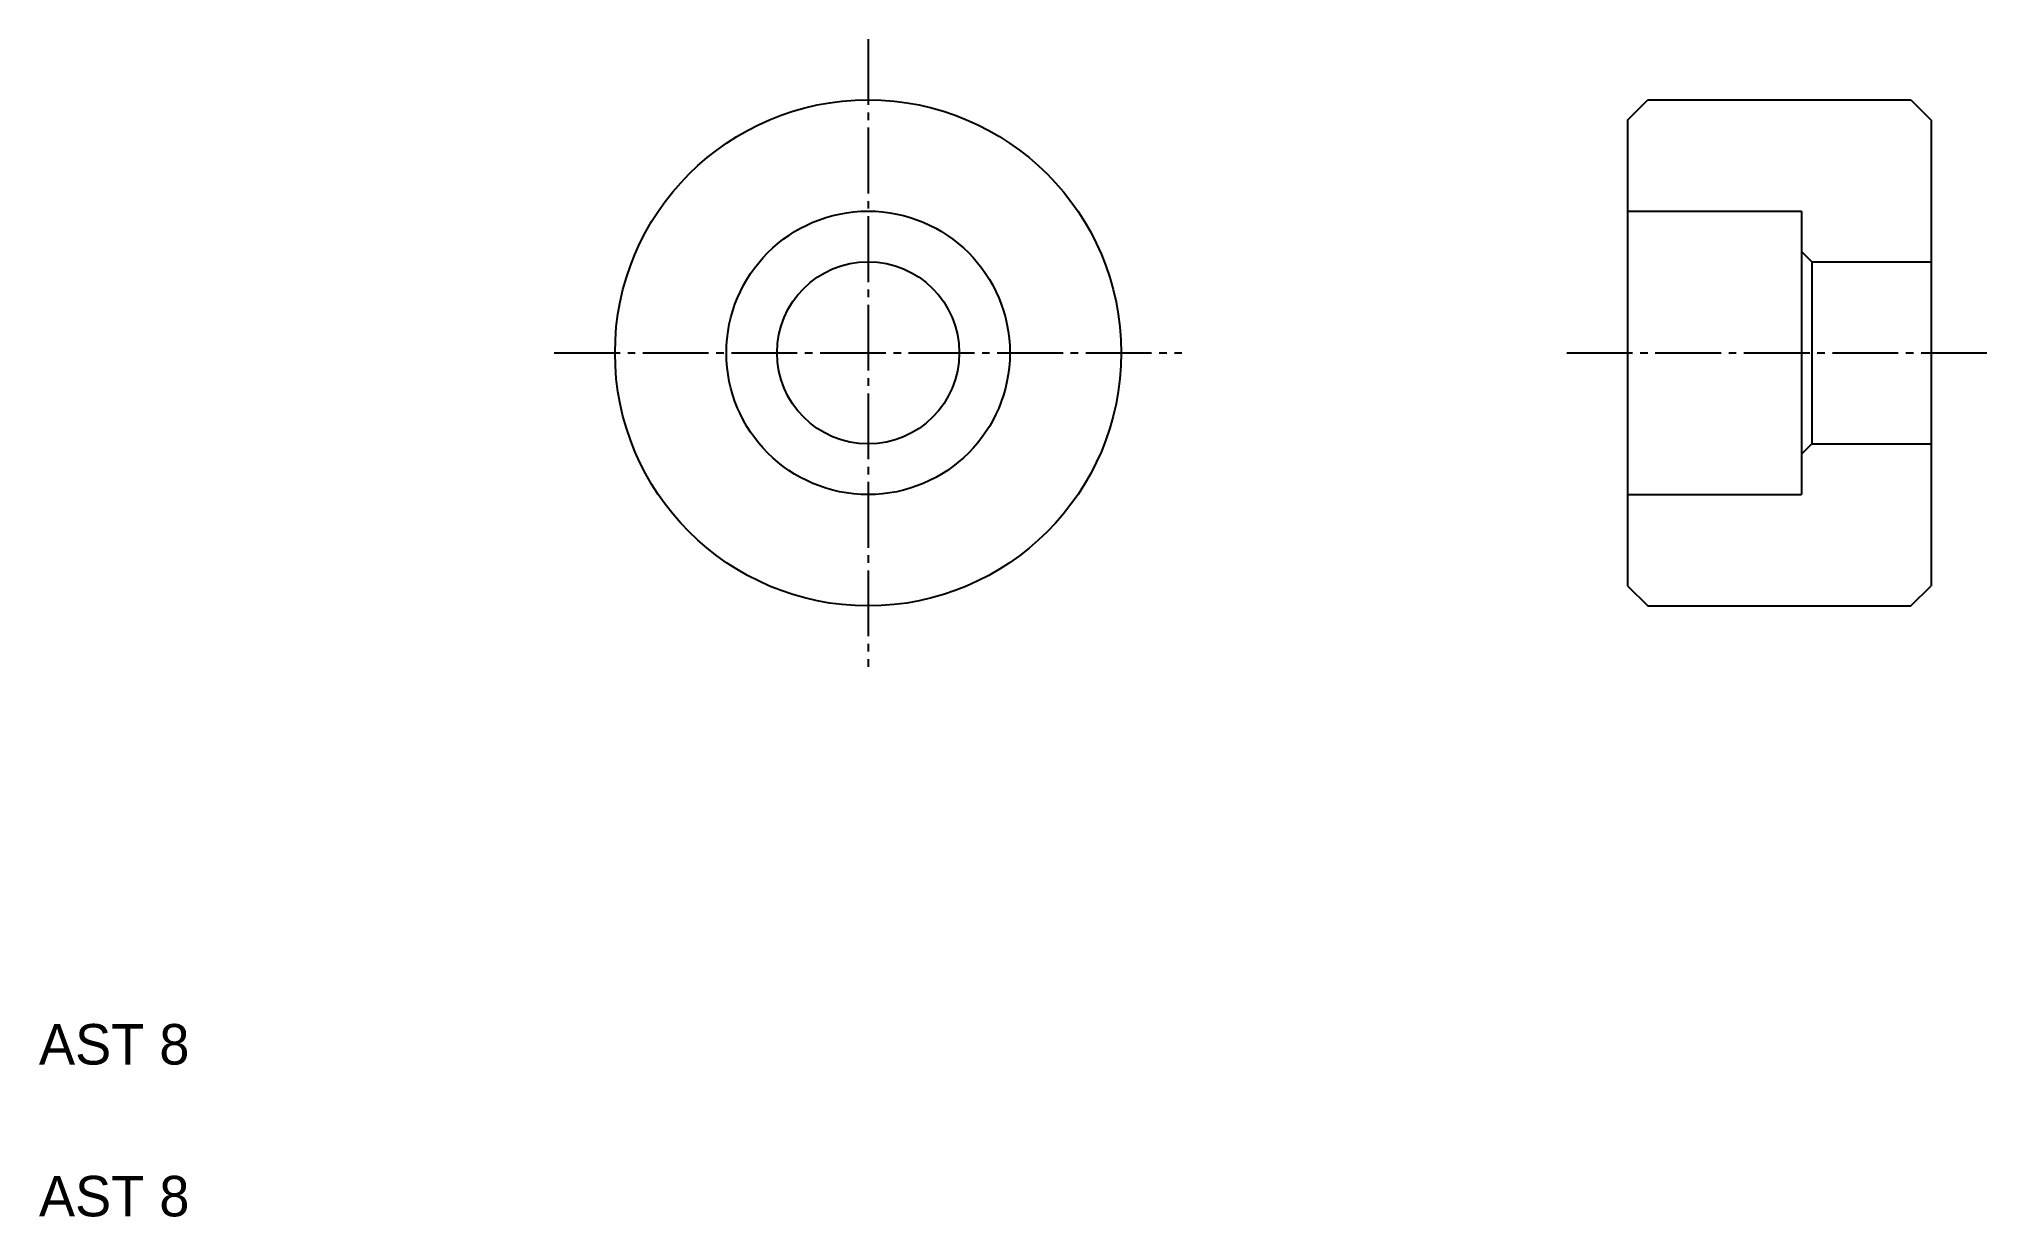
# Model space of a CAD drawing. Extents: x 5 to 101.4, y 5 to 63.1.
import ezdxf

# ---------------------------------------------------------------- set-up
doc = ezdxf.new("R2010")
doc.units = 0
doc.header["$LTSCALE"] = 0.25
doc.linetypes.add('CENTER', pattern=[17.5, 13, -1.5, 1.5, -1.5])
doc.layers.get('0').update_dxf_attribs({"linetype": 'CONTINUOUS'})
doc.layers.add('CENTER', color=1, linetype='CENTER')

msp = doc.modelspace()

# ---------------------------------------------------------------- linework, layer by layer
for p, q in [((83.449, 59.15), (84.449, 60.15)), ((84.449, 60.15), (97.449, 60.15)), ((97.449, 60.15), (98.449, 59.15)), ((83.449, 59.15), (83.449, 36.15)), ((98.449, 59.15), (98.449, 36.15)), ((83.449, 54.65), (92.049, 54.65)), ((92.049, 54.65), (92.049, 40.65)), ((83.449, 53.4), (83.449, 53.4)), ((92.049, 52.65), (92.549, 52.15)), ((92.549, 52.15), (98.449, 52.15)), ((92.549, 52.15), (92.549, 43.15)), ((83.449, 47.65), (83.45, 47.65)), ((92.049, 42.65), (92.549, 43.15)), ((92.549, 43.15), (98.449, 43.15)), ((83.449, 40.65), (92.049, 40.65)), ((83.449, 36.15), (84.449, 35.15)), ((97.449, 35.15), (98.449, 36.15)), ((84.449, 35.15), (97.449, 35.15))]:
    msp.add_line(p, q)
for radius in [12.5, 7, 4.5]:
    msp.add_circle((45.949, 47.65), radius)
at = {"layer": 'CENTER', "color": 1, "linetype": 'CENTER'}
for p, q in [((45.949, 63.15), (45.949, 32.15)), ((30.449, 47.65), (61.449, 47.65)), ((80.449, 47.65), (101.449, 47.65))]:
    msp.add_line(p, q, dxfattribs=at)

# ---------------------------------------------------------------- texts
for p in [(5, 12.5), (5, 5)]:
    msp.add_text('AST 8', height=2).set_placement(p)

doc.saveas('drawing.dxf')
